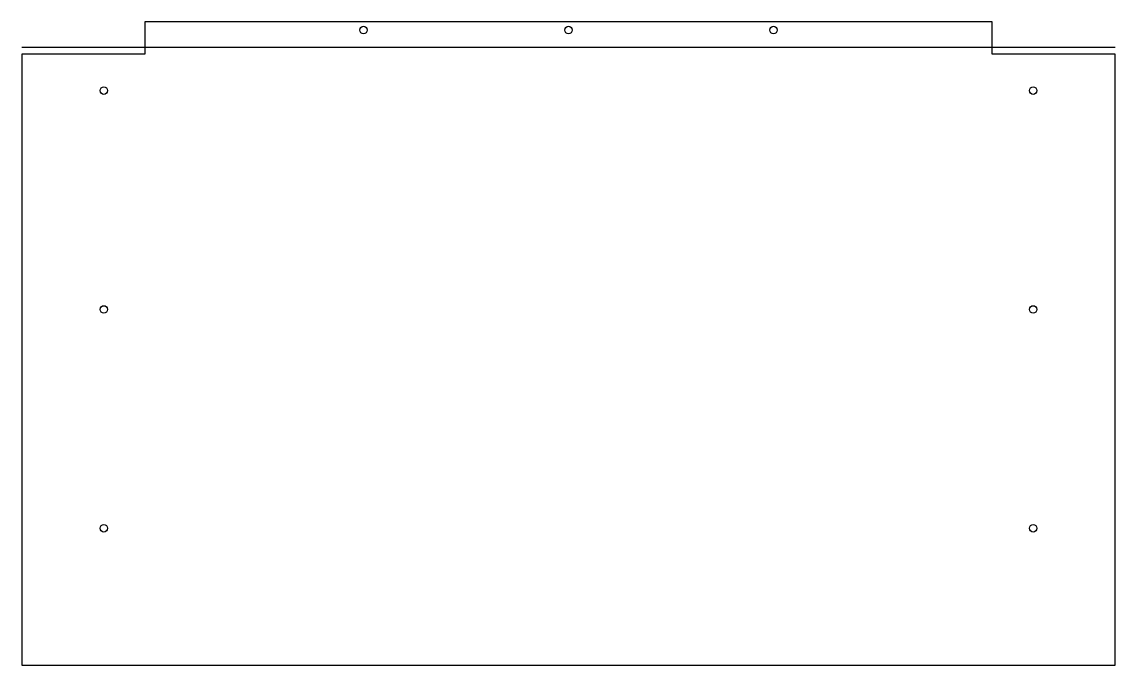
# Model space of a CAD drawing. Header units: millimetres. Extents: x 0 to 800, y 0 to 470.
import ezdxf

# ---------------------------------------------------------------- set-up
doc = ezdxf.new("R2010")
doc.units = ezdxf.units.MM
doc.layers.add('BEND', color=1, linetype='Continuous')
doc.layers.add('CUT', color=7, linetype='Continuous')

msp = doc.modelspace()

# ---------------------------------------------------------------- linework, layer by layer
at = {"layer": 'BEND'}
msp.add_line((800, 451.61), (0, 451.61), dxfattribs=at)
at = {"layer": 'CUT'}
for p, q in [((710, 470.23), (90, 470.23)), ((90, 470.23), (90, 446.75)), ((710, 446.75), (710, 470.23)), ((90, 446.75), (0, 446.75)), ((0, 446.75), (0, 0)), ((800, 446.75), (710, 446.75)), ((800, 0), (800, 446.75)), ((0, 0), (800, 0))]:
    msp.add_line(p, q, dxfattribs=at)
for centre in [(250, 464.23), (400, 464.23), (550, 464.23), (60, 420), (740, 420), (60, 260), (740, 260), (60, 100), (740, 100)]:
    msp.add_circle(centre, 2.75, dxfattribs=at)

doc.saveas('drawing.dxf')
